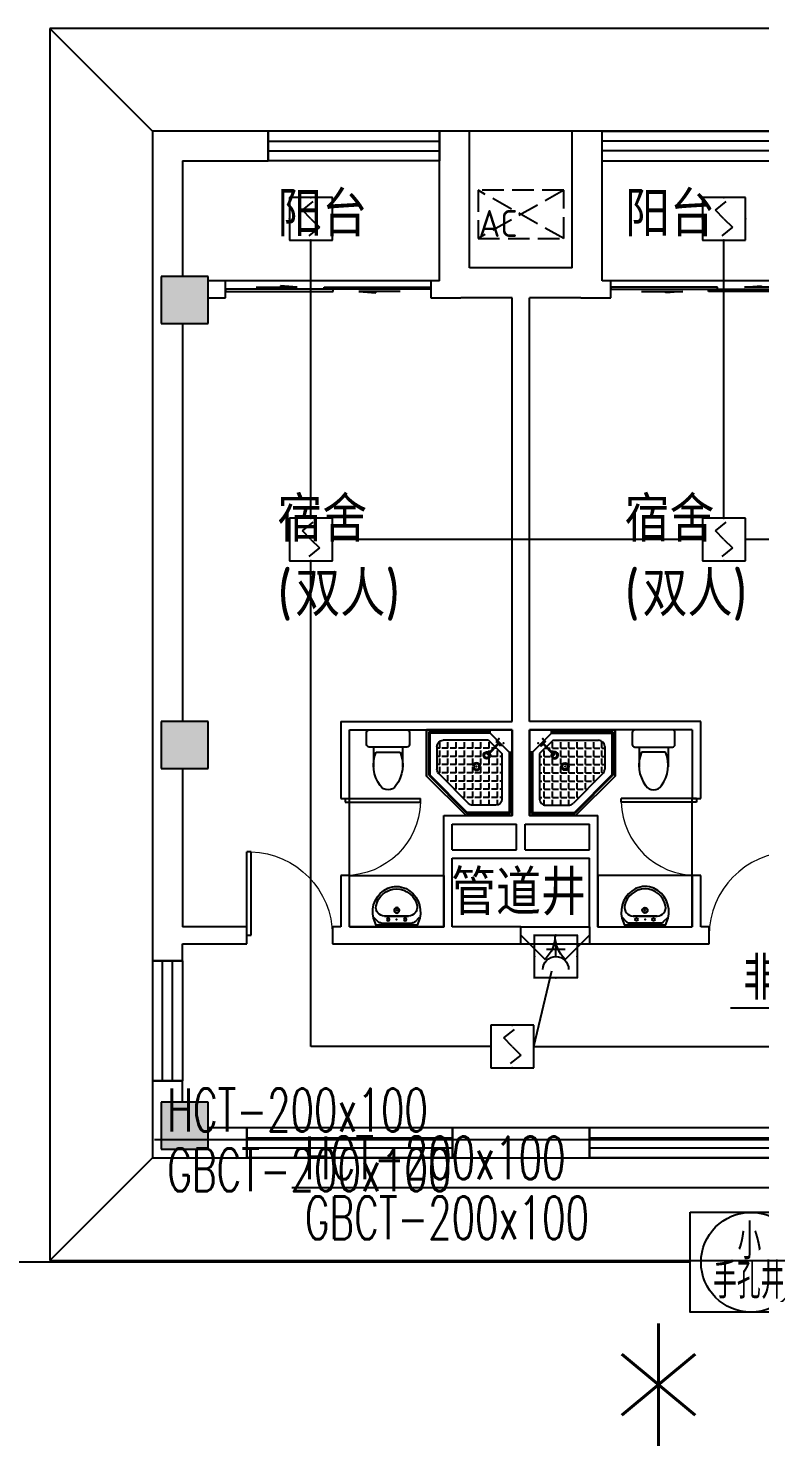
# Model space of a CAD drawing. Extents: x 1725663 to 4653551, y -550461 to 248782.
# Drawn here: x 2284693 to 2293231, y -43553 to -26988 of the extents above; entities that cross this region are included whole.
import ezdxf
from ezdxf.enums import TextEntityAlignment as Align

# ---------------------------------------------------------------- set-up
doc = ezdxf.new("R2010")
doc.units = 0
doc.header["$LTSCALE"] = 1000
doc.linetypes.add('DASH', pattern=[0.35, 0.25, -0.1])
for name, color, linetype in [('0-底图', 7, 'Continuous'), ('BTTK', 7, 'Continuous'), ('CABLETRAY_DIM', 3, 'Continuous'), ('CLAYER', 7, 'Continuous'), ('COLUMN', 255, 'Continuous'), ('D', 7, 'Continuous'), ('DIM-消防', 3, 'Continuous'), ('DOOR_FIRE', 4, 'Continuous'), ('EQUIP-消防', 3, 'Continuous'), ('GROUND', 2, 'Continuous'), ('PUB_HATCH', 8, 'Continuous'), ('PUB_TEXT', 7, 'Continuous'), ('WALL', 2, 'Continuous'), ('WINDOW', 4, 'Continuous'), ('WIRE-消防', 1, 'Continuous'), ('WIRE-照明', 6, 'Continuous'), ('WP_F', 1, 'Continuous'), ('洁具', 213, 'Continuous'), ('空调外机', 211, 'Continuous')]:
    doc.layers.add(name, color=color, linetype=linetype)
doc.styles.add('_TEL_DIM', font='SIMPLEX', dxfattribs={"width": 0.8, "height": 3.5, "bigfont": 'HZTXT'})
doc.styles.add('HZ', font='rs.shx', dxfattribs={"width": 0.8, "bigfont": 'hztxt.shx'})
doc.styles.get("Standard").update_dxf_attribs({"font": 'geniso.shx', "bigfont": 'hztxt.shx'})
doc.styles.add('中西文等高字体', font='tssdeng.shx', dxfattribs={"width": 0.8, "bigfont": 'tssdchn.shx'})

# ---------------------------------------------------------------- blocks, each defined once
blk = doc.blocks.new('$Equip$00002649')
for p, q in [((-0.5, 0.5), (-0.5, -0.5)), ((0.5, 0.5), (-0.5, 0.5)), ((-0.2, 0.2), (0.05, 0.4)), ((0.5, -0.5), (0.5, 0.5)), ((0, 0), (-0.2, 0.2)), ((0, 0), (0.2, -0.2)), ((0.2, -0.2), (-0.05, -0.4)), ((-0.5, -0.5), (0.5, -0.5))]:
    blk.add_line(p, q)
at = {"const_width": 0.02}
blk.add_lwpolyline([(-0.5, 0.5), (0.5, 0.5), (0.5, -0.5), (-0.5, -0.5), (-0.5, 0.5), (0.5, 0.5)], dxfattribs=at)
for p in [(0, 0.5), (-0.5, 0), (0.5, 0), (0, -0.5)]:
    blk.add_point(p)
at = {"color": 7, "flags": 1}
for tag, height, p in [('A', 0.00002, (0, 0)), ('B', 0.4, (0.762, -0.208))]:
    blk.add_attdef(tag, text='', height=height, dxfattribs=at).set_placement(p, align=Align.MIDDLE_CENTER)
blk = doc.blocks.new('$equip$00002656')
for p, q in [((-0.5, 1), (-0.5, 0)), ((0.5, 1), (-0.5, 1)), ((0.5, 0), (0.5, 1)), ((0, 0.5), (0, 0.15)), ((-0.5, 0), (0.5, 0)), ((-0.219, 0.331), (0.222, 0.331))]:
    blk.add_line(p, q)
at = {"const_width": 0.04}
blk.add_lwpolyline([(-0.5, 1), (0.5, 1), (0.5, 0), (-0.5, 0), (-0.5, 1), (0.5, 1)], dxfattribs=at)
blk.add_arc((0, 0.8), 0.3, 180, 0)
for p in [(0, 1), (-0.5, 0.5), (0.5, 0.5), (0, 0)]:
    blk.add_point(p)
at = {"color": 7, "flags": 1}
for tag, height, p in [('B', 0.4, (0.762, 0.292)), ('A', 0.00002, (0, 0))]:
    blk.add_attdef(tag, text='', height=height, dxfattribs=at).set_placement(p, align=Align.MIDDLE_CENTER)
blk = doc.blocks.new('A$C29581A72')
at = {"layer": 'EQUIP-消防', "xscale": 500, "yscale": 500, "zscale": 500}
blk.add_blockref('$equip$00002656', (358, 98), dxfattribs=at)
at = {"style": 'HZ', "flags": 1}
for tag in ['WHAT', 'SPEC', 'UNIT']:
    blk.add_attdef(tag, (375, 0), '', height=0.001, dxfattribs=at)
blk = doc.blocks.new('A$C74FB5005')
at = {"layer": 'WIRE-照明'}
blk.add_lwpolyline([(0, 1167), (1417, 1167), (1417, 0), (0, 0)], close=True, dxfattribs=at)
blk.add_circle((708, 583), 583, dxfattribs=at)
at = {"layer": 'BTTK', "style": '中西文等高字体', "width": 0.7}
for s, height, p in [('小', 417, (552, 618)), ('手孔井', 416.7, (267, 158))]:
    blk.add_text(s, height=height, dxfattribs=at).set_placement(p)
blk = doc.blocks.new('jhgj')
at = {"layer": 'WIRE-照明'}
blk.add_line((2572962, -38346), (2558537, -38346), dxfattribs=at)
blk.add_blockref('A$C74FB5005', (2572962, -38929), dxfattribs=at)
at = {"layer": 'D', "style": '_TEL_DIM', "width": 0.8}
blk.add_text('*', height=2500, dxfattribs=at).set_placement((2571905, -41562))
blk = doc.blocks.new('1F平面-CAD导入_dwg_Drawing4_t3_dwg_$plan$00001613-474159-1F-927810-1F')
at = {"layer": '洁具'}
for p, q in [((-200, 170), (-430, 170)), ((-30, 250), (-170, 250)), ((-260, -140), (-260, 140)), ((-200, -170), (-200, -220)), ((-170, -250), (-30, -250))]:
    blk.add_line(p, q, dxfattribs=at)
for points in [[(-200, 220), (-200, 170), (-200, -170), (-430, -170)], [(0, -220), (0, 220)]]:
    blk.add_lwpolyline(points, dxfattribs=at)
for centre, radius, start, end in [((-413, -227), 398, 67.4505, 126.6381), ((-170, 220), 30, 90, 180), ((-30, 220), 30, 0, 90), ((-590, 0), 110, 123.4509, 236.5491), ((-413, 227), 398, 233.3619, 292.5495), ((-170, -220), 30, 180, 270), ((-30, -220), 30, 270, 0)]:
    blk.add_arc(centre, radius, start, end, dxfattribs=at)
blk = doc.blocks.new('$lvtry$00000169')
at = {"color": 0}
for p, q in [((259, -36), (259, 0)), ((259, -36), (36, -259)), ((276, -120), (120, -276)), ((144, -151), (291, -298)), ((151, -144), (298, -291)), ((259, -24), (976, -24)), ((259, -36), (964, -36)), ((270, -213), (270, -143)), ((276, -120), (808, -120)), ((366, -213), (366, -143)), ((462, -213), (462, -143)), ((558, -213), (558, -143)), ((655, -213), (655, -143)), ((751, -213), (751, -143)), ((847, -213), (847, -143)), ((964, -36), (976, -24)), ((964, -36), (964, -525)), ((976, -24), (976, -530)), ((36, -259), (0, -259)), ((24, -259), (24, -976)), ((36, -259), (36, -964)), ((120, -276), (120, -808)), ((120, -309), (147, -309)), ((173, -309), (173, -239)), ((173, -309), (243, -309)), ((183, -213), (205, -213)), ((220, -213), (243, -213)), ((270, -213), (340, -213)), ((270, -263), (270, -239)), ((334, -309), (340, -309)), ((366, -213), (436, -213)), ((366, -309), (366, -239)), ((366, -309), (436, -309)), ((462, -213), (532, -213)), ((462, -309), (462, -239)), ((462, -309), (532, -309)), ((558, -213), (628, -213)), ((558, -309), (558, -239)), ((558, -309), (628, -309)), ((655, -213), (725, -213)), ((655, -309), (655, -239)), ((655, -309), (725, -309)), ((751, -213), (821, -213)), ((751, -309), (751, -239)), ((751, -309), (821, -309)), ((847, -213), (880, -213)), ((847, -309), (847, -239)), ((847, -309), (880, -309)), ((880, -192), (880, -460)), ((120, -405), (147, -405)), ((173, -405), (173, -335)), ((173, -405), (243, -405)), ((173, -501), (173, -431)), ((270, -405), (270, -335)), ((270, -405), (340, -405)), ((270, -501), (270, -431)), ((366, -405), (366, -335)), ((366, -405), (379, -405)), ((366, -501), (366, -431)), ((462, -405), (462, -335)), ((462, -405), (532, -405)), ((462, -501), (462, -431)), ((558, -405), (558, -335)), ((558, -405), (628, -405)), ((558, -501), (558, -431)), ((655, -405), (655, -335)), ((655, -405), (725, -405)), ((655, -501), (655, -431)), ((751, -405), (751, -335)), ((751, -405), (821, -405)), ((751, -501), (751, -431)), ((847, -405), (847, -335)), ((847, -405), (880, -405)), ((847, -501), (847, -431)), ((120, -501), (147, -501)), ((120, -598), (147, -598)), ((173, -501), (243, -501)), ((173, -598), (173, -528)), ((173, -598), (243, -598)), ((173, -694), (173, -624)), ((270, -501), (340, -501)), ((270, -598), (270, -528)), ((270, -598), (340, -598)), ((270, -694), (270, -624)), ((366, -501), (436, -501)), ((366, -598), (366, -528)), ((366, -598), (436, -598)), ((366, -694), (366, -624)), ((462, -501), (532, -501)), ((462, -598), (462, -528)), ((462, -598), (532, -598)), ((462, -694), (462, -624)), ((859, -511), (511, -859)), ((964, -525), (525, -964)), ((976, -530), (530, -976)), ((558, -501), (628, -501)), ((558, -598), (558, -528)), ((558, -598), (628, -598)), ((558, -694), (558, -624)), ((655, -501), (725, -501)), ((655, -598), (655, -528)), ((655, -598), (725, -598)), ((655, -694), (655, -624)), ((751, -501), (821, -501)), ((751, -598), (751, -528)), ((751, -598), (773, -598)), ((847, -501), (867, -501)), ((964, -525), (976, -530)), ((120, -694), (147, -694)), ((120, -790), (147, -790)), ((173, -694), (243, -694)), ((173, -790), (173, -720)), ((173, -790), (243, -790)), ((173, -878), (173, -816)), ((270, -694), (340, -694)), ((270, -790), (270, -720)), ((270, -790), (340, -790)), ((270, -880), (270, -816)), ((366, -694), (436, -694)), ((366, -790), (366, -720)), ((366, -790), (436, -790)), ((366, -880), (366, -816)), ((462, -694), (532, -694)), ((462, -790), (462, -720)), ((462, -790), (532, -790)), ((462, -880), (462, -816)), ((558, -694), (628, -694)), ((558, -790), (558, -720)), ((558, -790), (580, -790)), ((655, -694), (676, -694)), ((36, -964), (24, -976)), ((24, -976), (530, -976)), ((36, -964), (525, -964)), ((192, -880), (460, -880)), ((525, -964), (530, -976))]:
    blk.add_line(p, q, dxfattribs=at)
blk.add_lwpolyline([(0, 0), (0, -1000), (540, -1000), (1000, -540), (1000, 0)], close=True)
for points in [[(0, 0), (0, -1000)], [(0, 0), (1000, 0)], [(1000, 0), (1000, -540)], [(136, -190), (148, -178), (132, -162), (121, -174)], [(190, -136), (178, -148), (162, -132), (174, -121)], [(1000, -540), (540, -1000)], [(0, -1000), (540, -1000)]]:
    blk.add_lwpolyline(points, close=True, dxfattribs=at)
for radius in [43.8, 31.1]:
    blk.add_circle((416, -428), radius, dxfattribs=at)
for centre, radius, start, end in [((808, -192), 72, 0, 90), ((296, -296), 40.6, 142.583, 128.4197), ((296, -296), 28.6, 145.828, 125.6599), ((808, -460), 72, 315, 0), ((192, -808), 72, 180, 270), ((460, -808), 72, 270, 315)]:
    blk.add_arc(centre, radius, start, end, dxfattribs=at)
for p in [(103, -156, 0), (156, -102, 0), (416, -428, 0)]:
    blk.add_point(p, dxfattribs=at)
blk = doc.blocks.new('$lvtry$00000178')
at = {"color": 0}
for p, q in [((-238, 0), (238, 0)), ((-214, -36), (-272, -91)), ((-180, -23), (180, -23)), ((-142, -105), (140, -105)), ((140, -105), (-142, -105)), ((216, -37), (268, -91))]:
    blk.add_line(p, q, dxfattribs=at)
blk.add_lwpolyline([(-104, -430, 0.224698), (110, -425, 0.348046), (269, -79), (239, 0), (-241, 0), (-271, -79, 0.356844)], format="xyb", close=True, dxfattribs=at)
for centre, radius in [((-100, -65), 16.3), ((1, -172), 31.6), ((100, -65), 16.3)]:
    blk.add_circle(centre, radius, dxfattribs=at)
at = {"color": 0, "lineweight": 13}
blk.add_circle((1, -172), 23, dxfattribs=at)
at = {"color": 0}
for centre, radius, start, end in [((-142, -205), 100, 90, 190.5602), ((-180, -73), 50, 90, 133.181), ((140, -205), 100, 349.4398, 90), ((180, -73), 50, 44.5607, 90), ((-1, -179), 243, 190.5602, 349.4398)]:
    blk.add_arc(centre, radius, start, end, dxfattribs=at)
for p in [(0, -65), (1, -172)]:
    blk.add_point(p, dxfattribs=at)
blk = doc.blocks.new('A$C70365C93')
at = {"layer": '洁具'}
blk.add_lwpolyline([(-1900, 2300), (-1900, 1700), (-800, 1700), (-800, 2300)], close=True, dxfattribs=at)
blk.add_blockref('$lvtry$00000178', (-1350, 2280), dxfattribs=at)
at = {"layer": '洁具', "rotation": 180}
blk.add_blockref('$lvtry$00000169', (0, 0), dxfattribs=at)
at = {"layer": '洁具', "extrusion": (0, 0, -1), "xscale": -1, "zscale": -1, "rotation": 90}
blk.add_blockref('1F平面-CAD导入_dwg_Drawing4_t3_dwg_$plan$00001613-474159-1F-927810-1F', (1450, 0), dxfattribs=at)
blk = doc.blocks.new('A$Cf5a72a1b')
at = {"layer": '空调外机', "linetype": 'DASH'}
for p, q in [((1000, 563), (0, 0)), ((1000, 0), (0, 563))]:
    blk.add_line(p, q, dxfattribs=at)
blk.add_lwpolyline([(1000, 563), (0, 563), (0, 0), (1000, 0)], close=True, dxfattribs=at)
at = {"layer": 'PUB_TEXT'}
blk.add_text('AC', height=315, dxfattribs=at).set_placement((5, 18))
blk = doc.blocks.new('$WINLIB2D$00000001')
at = {"color": 0}
for points in [[(-0.5, 0.5), (-0.5, -0.5)], [(-0.5, 0.5), (0.5, 0.5)], [(0.5, -0.5), (0.5, 0.5)], [(0.5, 0.1667), (-0.5, 0.1667)], [(0.5, -0.1667), (-0.5, -0.1667)], [(-0.5, -0.5), (0.5, -0.5)]]:
    blk.add_lwpolyline(points, dxfattribs=at)
blk = doc.blocks.new('$DorLib2D$00000131')
at = {"color": 0, "linetype": 'Continuous'}
for p, q in [((0.15, 0.125), (0.2319, 0.1973)), ((0.2319, 0.1973), (0.2319, 0.125)), ((-0.5, 0.125), (-0.5, 0)), ((0.0192, 0.125), (-0.5, 0.125)), ((0.0192, 0), (0.0192, 0.125)), ((0.35, 0.125), (0.15, 0.125)), ((-0.5, 0), (0.0192, 0)), ((-0.024, 0), (0.5, 0)), ((-0.024, -0.125), (-0.024, 0)), ((0.5, 0), (0.5, -0.125)), ((-0.35, -0.125), (-0.15, -0.125)), ((-0.2319, -0.1973), (-0.2319, -0.125)), ((-0.15, -0.125), (-0.2319, -0.1973)), ((0.5, -0.125), (-0.024, -0.125))]:
    blk.add_line(p, q, dxfattribs=at)
blk = doc.blocks.new('$DorLib2D$00000116')
at = {"color": 0}
for p, q in [((-0.5, 0), (-0.146, 0.354)), ((0.5, 0), (0.146, 0.354))]:
    blk.add_line(p, q, dxfattribs=at)
for centre, start, end in [((-0.5, 0), 0, 45), ((0.5, 0), 135, 180)]:
    blk.add_arc(centre, 0.5, start, end, dxfattribs=at)
blk = doc.blocks.new('$DorLib2D$00000001')
for p, q in [((0.45, 0.975), (0.5, 0.975)), ((0.45, 0), (0.45, 0.975)), ((0.5, 0), (0.5, 0.975)), ((0.5, 0), (0.45, 0))]:
    blk.add_line(p, q)
at = {"lineweight": 13}
blk.add_arc((0.475, 0), 0.975, 91.4693, 180, dxfattribs=at)
blk = doc.blocks.new('ghj')
at = {"layer": 'PUB_HATCH'}
for points in [[(1497657, 51245.3), (1497107, 51245.3), (1497107, 50695.3), (1497657, 50695.3)], [(1497657, 46045.3), (1497107, 46045.3), (1497107, 45495.3), (1497657, 45495.3)], [(1497657, 41595.3), (1497107, 41595.3), (1497107, 41045.3), (1497657, 41045.3)]]:
    blk.add_hatch(color=256, dxfattribs=at).paths.add_polyline_path(points)
at = {"layer": 'COLUMN'}
for p, q in [((1497657, 51245.3), (1497107, 51245.3)), ((1497107, 51245.3), (1497107, 50695.3)), ((1497657, 50695.3), (1497657, 51245.3)), ((1497107, 50695.3), (1497657, 50695.3)), ((1497657, 46045.3), (1497107, 46045.3)), ((1497107, 46045.3), (1497107, 45495.3)), ((1497657, 45495.3), (1497657, 46045.3)), ((1497107, 45495.3), (1497657, 45495.3)), ((1497657, 41595.3), (1497107, 41595.3)), ((1497107, 41595.3), (1497107, 41045.3)), ((1497657, 41045.3), (1497657, 41595.3)), ((1497107, 41045.3), (1497657, 41045.3))]:
    blk.add_line(p, q, dxfattribs=at)
at = {"layer": 'DOOR_FIRE'}
for p, q in [((1501307, 43645.3), (1502107, 43645.3)), ((1501307, 43445.3), (1502107, 43445.3))]:
    blk.add_line(p, q, dxfattribs=at)
at = {"layer": 'GROUND'}
for p, q in [((1497007, 52945.3), (1495807, 54145.3)), ((1495807, 54145.3), (1495807, 39745.3)), ((1540407, 54145.3), (1495807, 54145.3)), ((1497007, 52945.3), (1497007, 40945.3)), ((1540407, 52945.3), (1497007, 52945.3)), ((1497007, 40945.3), (1495807, 39745.3)), ((1497007, 40945.3), (1505107, 40945.3)), ((1495807, 39745.3), (1505107, 39745.3))]:
    blk.add_line(p, q, dxfattribs=at)
at = {"layer": 'WALL'}
for p, q in [((1498357, 52945.3), (1497007, 52945.3)), ((1497007, 52945.3), (1497007, 51145.3)), ((1498357, 52595.3), (1498357, 52945.3)), ((1500707, 52945.3), (1500357, 52945.3)), ((1500357, 52945.3), (1500357, 52595.3)), ((1500707, 51345.3), (1500707, 52945.3)), ((1501907, 51345.3), (1501907, 52945.3)), ((1502257, 52945.3), (1501907, 52945.3)), ((1502257, 52595.3), (1502257, 52945.3)), ((1497357, 52595.3), (1498357, 52595.3)), ((1497357, 52595.3), (1497357, 51245.3)), ((1500357, 51195.3), (1500357, 52595.3)), ((1502257, 51195.3), (1502257, 52595.3)), ((1497857, 51195.3), (1497657, 51195.3)), ((1497857, 50995.3), (1497857, 51195.3)), ((1500357, 51195.3), (1500257, 51195.3)), ((1500257, 51195.3), (1500257, 50995.3)), ((1501307, 51345.3), (1500707, 51345.3)), ((1501907, 51345.3), (1501307, 51345.3)), ((1502357, 51195.3), (1502257, 51195.3)), ((1502357, 50995.3), (1502357, 51195.3)), ((1497007, 51145.3), (1497007, 45770.3)), ((1497657, 50995.3), (1497857, 50995.3)), ((1500257, 50995.3), (1500607, 50995.3)), ((1501207, 50995.3), (1500607, 50995.3)), ((1501207, 46045.3), (1501207, 50995.3)), ((1502007, 50995.3), (1501407, 50995.3)), ((1501407, 46045.3), (1501407, 50995.3)), ((1502007, 50995.3), (1502357, 50995.3)), ((1497357, 50695.3), (1497357, 46045.3)), ((1499207, 46045.3), (1501207, 46045.3)), ((1499207, 46045.3), (1499207, 45145.3)), ((1499307, 45945.3), (1501207, 45945.3)), ((1499307, 45145.3), (1499307, 45945.3)), ((1501207, 44945.3), (1501207, 45945.3)), ((1503407, 46045.3), (1501407, 46045.3)), ((1501407, 44945.3), (1501407, 45945.3)), ((1503307, 45945.3), (1501407, 45945.3)), ((1503307, 45945.3), (1503307, 45145.3)), ((1503407, 45145.3), (1503407, 46045.3)), ((1497007, 45770.3), (1497007, 43545.3)), ((1497357, 45495.3), (1497357, 43645.3)), ((1499207, 45145.3), (1499307, 45145.3)), ((1503307, 45145.3), (1503407, 45145.3)), ((1500407, 44945.3), (1501207, 44945.3)), ((1500407, 44445.3), (1500407, 44945.3)), ((1501407, 44945.3), (1502207, 44945.3)), ((1502207, 44445.3), (1502207, 44945.3)), ((1500507, 44845.3), (1501257, 44845.3)), ((1500507, 44545.3), (1500507, 44845.3)), ((1501257, 44545.3), (1501257, 44845.3)), ((1501357, 44845.3), (1502107, 44845.3)), ((1501357, 44545.3), (1501357, 44845.3)), ((1502107, 44545.3), (1502107, 44845.3)), ((1500407, 43645.3), (1500407, 44445.3)), ((1500507, 44545.3), (1501257, 44545.3)), ((1500507, 44445.3), (1501307, 44445.3)), ((1500507, 43645.3), (1500507, 44445.3)), ((1501307, 44445.3), (1502107, 44445.3)), ((1501357, 44545.3), (1502107, 44545.3)), ((1502107, 43645.3), (1502107, 44445.3)), ((1502207, 43645.3), (1502207, 44445.3)), ((1499307, 44245.3), (1499207, 44245.3)), ((1499207, 44245.3), (1499207, 43645.3)), ((1499307, 43645.3), (1499307, 44245.3)), ((1503407, 44245.3), (1503307, 44245.3)), ((1503307, 44245.3), (1503307, 43645.3)), ((1503407, 43645.3), (1503407, 44245.3)), ((1498107, 43645.3), (1497357, 43645.3)), ((1498107, 43445.3), (1498107, 43645.3)), ((1499207, 43645.3), (1499107, 43645.3)), ((1499107, 43645.3), (1499107, 43445.3)), ((1499307, 43645.3), (1500407, 43645.3)), ((1501307, 43645.3), (1500507, 43645.3)), ((1501307, 43445.3), (1501307, 43645.3)), ((1502107, 43645.3), (1502107, 43445.3)), ((1502207, 43645.3), (1503307, 43645.3)), ((1503507, 43645.3), (1503407, 43645.3)), ((1503507, 43445.3), (1503507, 43645.3)), ((1497007, 43545.3), (1497007, 43245.3)), ((1497357, 43245.3), (1497357, 43445.3)), ((1497357, 43445.3), (1498107, 43445.3)), ((1499107, 43445.3), (1499207, 43445.3)), ((1499207, 43445.3), (1500407, 43445.3)), ((1500407, 43445.3), (1501307, 43445.3)), ((1502107, 43445.3), (1502207, 43445.3)), ((1502207, 43445.3), (1503407, 43445.3)), ((1503407, 43445.3), (1503507, 43445.3)), ((1497007, 43245.3), (1497357, 43245.3)), ((1497357, 41845.3), (1497007, 41845.3)), ((1497007, 41845.3), (1497007, 40945.3)), ((1497357, 41595.3), (1497357, 41845.3)), ((1498107.5, 41295.3), (1497657, 41295.3)), ((1498107.5, 40945.3), (1498107.5, 41295.3)), ((1502107, 41295.3), (1500507.5, 41295.3)), ((1500507.5, 41295.3), (1500507.5, 40945.3)), ((1502107, 40945.3), (1502107, 41295.3)), ((1497007, 40945.3), (1498107.5, 40945.3)), ((1500507.5, 40945.3), (1502107, 40945.3))]:
    blk.add_line(p, q, dxfattribs=at)
at = {"layer": 'WINDOW'}
for p, q in [((1500257, 51195.3), (1497857, 51195.3)), ((1504757, 51195.3), (1502357, 51195.3)), ((1499307, 44245.3), (1499307, 45145.3)), ((1503307, 44245.3), (1503307, 45145.3))]:
    blk.add_line(p, q, dxfattribs=at)
blk.add_blockref('A$Cf5a72a1b', (1500807.5, 51689.1))
at = {"xscale": -1, "rotation": 180}
blk.add_blockref('A$C70365C93', (1501207, 45945.3), dxfattribs=at)
at = {"rotation": 180}
blk.add_blockref('A$C70365C93', (1501407, 45945.3), dxfattribs=at)
at = {"layer": 'DOOR_FIRE', "xscale": 800, "yscale": -800, "zscale": 200}
blk.add_blockref('$DorLib2D$00000116', (1501707, 43545.3), dxfattribs=at)
at = {"layer": 'WINDOW'}
for name, p, xscale, yscale, zscale, rotation in [('$WINLIB2D$00000001', (1499357, 52770.3), 2000, 350, 2000, 180), ('$WINLIB2D$00000001', (1503257, 52770.3), -2000, 350, -2000, 180), ('$DorLib2D$00000131', (1499057, 51095.3), 2400, -200, 2400, 180), ('$DorLib2D$00000131', (1503557, 51095.3), -2400, -200, -2400, 180), ('$DorLib2D$00000001', (1499257, 44695.3), 900, -900, 900, 90), ('$DorLib2D$00000001', (1503357, 44695.3), 900, 900, 900, 90), ('$WINLIB2D$00000001', (1497182, 42545.3), 1400, 350, 1400, 270), ('$WINLIB2D$00000001', (1499307.5, 41120.3), 2400, 350, 2400, 180), ('$WINLIB2D$00000001', (1503307, 41120.3), 2400, 350, 2400, 180)]:
    blk.add_blockref(name, p, dxfattribs=dict(at, xscale=xscale, yscale=yscale, zscale=zscale, rotation=rotation))
at = {"layer": 'WINDOW', "yscale": 1000}
for p, xscale, zscale in [((1498607, 43545.3), -1000, -1000), ((1504007, 43545.3), 1000, 1000)]:
    blk.add_blockref('$DorLib2D$00000001', p, dxfattribs=dict(at, xscale=xscale, zscale=zscale))
at = {"layer": 'CLAYER'}
blk.add_text('管道井', height=525, dxfattribs=at).set_placement((1500492.3, 43782.3))
at = {"layer": 'PUB_TEXT'}
for s, p in [('阳台', (1498463.7, 51713.4)), ('阳台', (1502524.2, 51713.4)), ('宿舍', (1498463.7, 48145.6)), ('宿舍', (1502518.2, 48145.6)), ('(', (1498463.7, 47273.5)), ('双人', (1498673.7, 47273.5)), (')', (1499723.7, 47273.5)), ('(', (1502518.2, 47273.5)), ('双人', (1502728.2, 47273.5)), (')', (1503778.2, 47273.5))]:
    blk.add_text(s, height=525, dxfattribs=at).set_placement(p)

msp = doc.modelspace()

# ---------------------------------------------------------------- linework, layer by layer
at = {"layer": 'CABLETRAY_DIM'}
for p, q in [((2291939, -39980), (2286164, -39980)), ((2294905, -39980), (2291939, -39980)), ((2291939, -40540), (2287771, -40540)), ((2294905, -40540), (2291939, -40540))]:
    msp.add_line(p, q, dxfattribs=at)
at = {"layer": 'DIM-消防'}
msp.add_line((2296245, -38439), (2292891, -38439), dxfattribs=at)
at = {"layer": 'WIRE-消防'}
for p, q in [((2287993, -32711, 4200), (2287993, -29463, 4200)), ((2292815, -32711, 4200), (2292815, -29463, 4200)), ((2292565, -32961, 4200), (2288243, -32961, 4200)), ((2295793, -32961, 4200), (2293065, -32961, 4200)), ((2287993, -38888, 4200), (2287993, -33211, 4200)), ((2290593, -38888, 4200), (2290804, -38002)), ((2290093, -38888, 4200), (2287993, -38888, 4200)), ((2290593, -38888, 4200), (2298043, -38888, 4200))]:
    msp.add_line(p, q, dxfattribs=at)

# ---------------------------------------------------------------- block references
at = {"layer": '0-底图'}
for name, p in [('ghj', (789136, -81133)), ('jhgj', (-280540, -3063))]:
    msp.add_blockref(name, p, dxfattribs=at)
at = {"layer": 'EQUIP-消防', "xscale": 500, "yscale": 500, "zscale": 500}
for p in [(2287993, -29213, 4200), (2292815, -29213, 4200), (2287993, -32961, 4200), (2292815, -32961, 4200), (2290343, -38888, 4200)]:
    msp.add_blockref('$Equip$00002649', p, dxfattribs=at)
at = {"layer": 'WP_F', "xscale": -1, "rotation": 180}
msp.add_blockref('A$C29581A72', (2290493, -37488), dxfattribs=at)

# ---------------------------------------------------------------- texts
at = {"layer": 'CABLETRAY_DIM', "color": 7, "style": '_TEL_DIM', "width": 0.64}
for s, p in [('HCT-200x100 ', (2286314, -39880)), ('GBCT-200x100', (2286314, -40580)), ('HCT-200x100 ', (2287921, -40440)), ('GBCT-200x100', (2287921, -41140))]:
    msp.add_text(s, height=500, dxfattribs=at).set_placement(p)
at = {"layer": 'DIM-消防', "color": 7, "style": '_TEL_DIM', "width": 0.8}
msp.add_text('非消防电源切除模块', height=500, dxfattribs=at).set_placement((2293041, -38339))

doc.saveas('drawing.dxf')
